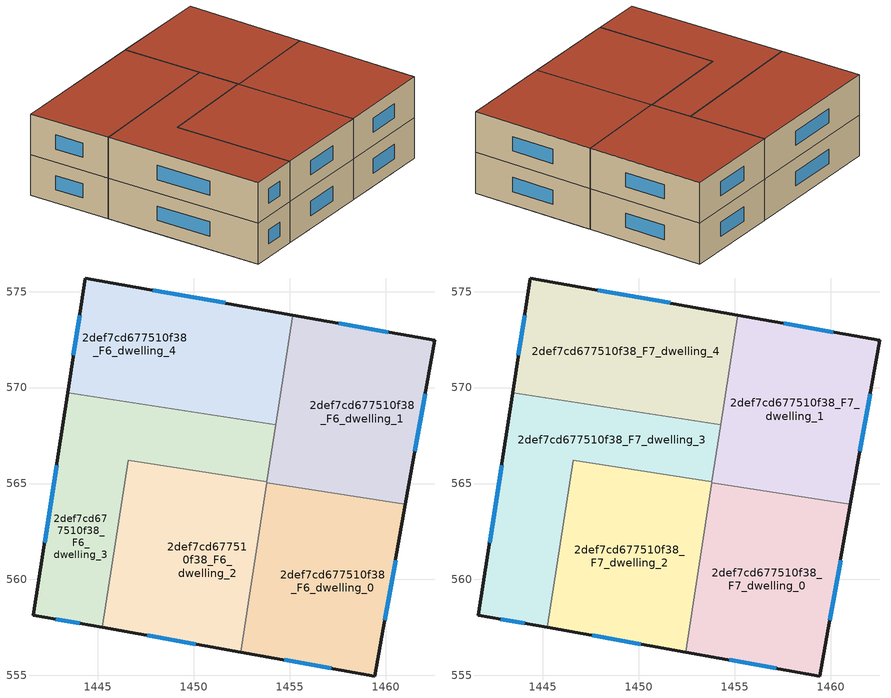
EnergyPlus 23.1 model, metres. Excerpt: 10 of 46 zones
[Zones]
2def7cd677510f38_F6_dwelling_0
 floor to 2def7cd677510f38_F5_dwelling_3 (EU_floor_Construction): 1461.01,563.77 1459.44,554.97 1453.48,556.03 1455.04,564.83 z18
 floor to 2def7cd677510f38_F5_dwelling_0 (EU_floor_Construction): 1461.03,563.92 1461.01,563.77 1454.97,564.84 1454.97,564.85 z18
 floor adiabatic (EU_floor_Construction): 1454.97,564.85 1454.97,564.84 1455.04,564.83 1453.48,556.03 1452.44,556.22 1453.8,565.04 z18
 wall outside (EU_wall_Construction): 1452.44,556.22 1459.44,554.97 1461.03,563.92 z18:21
 wall to 2def7cd677510f38_F6_dwelling_1 (EU_wall_Construction): 1461.03,563.92 1453.8,565.04 z18:21
 wall to 2def7cd677510f38_F6_dwelling_2 (EU_wall_Construction): 1453.8,565.04 1452.44,556.22 z18:21
 window (EU_Window_Construction): 1459.96,557.88 1460.52,561.01 / 1454.72,555.81 1457.16,555.38 z18.98:20.02
2def7cd677510f38_F6_dwelling_1
 floor to 2def7cd677510f38_F5_dwelling_0 (EU_floor_Construction): 1462.55,572.46 1461.03,563.92 1454.97,564.85 1456.52,573.54 z18
 floor to 2def7cd677510f38_F5_dwelling_1 (EU_floor_Construction): 1456.52,573.54 1454.97,564.85 1454.4,564.94 1453.81,565.05 1455.16,573.78 z18
 wall outside (EU_wall_Construction): 1461.03,563.92 1462.55,572.46 1455.16,573.78 z18:21
 wall to 2def7cd677510f38_F6_dwelling_4 (EU_wall_Construction): 1455.16,573.78 1454.27,568.05 z18:21
 wall to 2def7cd677510f38_F6_dwelling_3 (EU_wall_Construction): 1454.27,568.05 1453.81,565.08 z18:21
 wall to 2def7cd677510f38_F6_dwelling_2 (EU_wall_Construction): 1453.81,565.08 1453.8,565.04 z18:21
 window (EU_Window_Construction): 1461.53,566.7 1462.06,569.68 / 1460.15,572.89 1457.56,573.35 z18.98:20.02
2def7cd677510f38_F6_dwelling_2
 floor adiabatic (EU_floor_Construction): 1453.8,565.05 1452.44,556.22 1447.51,557.1 1449.06,565.82 1452.33,565.31 z18
 floor to 2def7cd677510f38_F5_dwelling_5 (EU_floor_Construction): 1449.06,565.82 1447.51,557.1 1445.24,557.5 1446.58,566.2 z18
 floor to 2def7cd677510f38_F5_dwelling_1 (EU_floor_Construction): 1453.81,565.08 1453.8,565.05 1452.33,565.31 z18
 wall outside (EU_wall_Construction): 1445.24,557.5 1452.44,556.22 z18:21
 wall to 2def7cd677510f38_F6_dwelling_3 (EU_wall_Construction): 1453.81,565.08 1446.58,566.2 1445.24,557.5 z18:21
 window (EU_Window_Construction): 1447.58,557.08 1450.1,556.64 z18.98:20.02
2def7cd677510f38_F6_dwelling_3
 floor to 2def7cd677510f38_F5_dwelling_5 (EU_floor_Construction): 1449.07,565.89 1449.06,565.82 1446.58,566.2 1445.24,557.5 1441.64,558.14 1443.01,566.97 z18
 floor to 2def7cd677510f38_F5_dwelling_2 (EU_floor_Construction): 1449.45,568.8 1448.94,565.92 1443.01,566.97 1443.43,569.73 z18
 floor to 2def7cd677510f38_F5_dwelling_1 (EU_floor_Construction): 1454.27,568.05 1453.81,565.08 1452.33,565.31 1448.94,565.92 1449.45,568.8 z18
 floor adiabatic (EU_floor_Construction): 1452.33,565.31 1449.06,565.82 1449.07,565.89 z18
 wall outside (EU_wall_Construction): 1443.43,569.73 1441.64,558.14 1445.24,557.5 z18:21
 wall to 2def7cd677510f38_F6_dwelling_4 (EU_wall_Construction): 1454.27,568.05 1443.43,569.73 z18:21
 window (EU_Window_Construction): 1442.81,557.93 1444.07,557.71 / 1442.85,565.96 1442.23,561.91 z18.98:20.02
2def7cd677510f38_F6_dwelling_4
 floor to 2def7cd677510f38_F5_dwelling_1 (EU_floor_Construction): 1455.16,573.78 1454.27,568.05 1449.45,568.8 1450.49,574.62 z18
 floor to 2def7cd677510f38_F5_dwelling_2 (EU_floor_Construction): 1450.49,574.62 1449.45,568.8 1443.43,569.73 1444.35,575.71 z18
 wall outside (EU_wall_Construction): 1455.16,573.78 1444.35,575.71 1443.43,569.73 z18:21
 window (EU_Window_Construction): 1444.05,573.77 1443.73,571.68 / 1451.64,574.41 1447.87,575.08 z18.98:20.02
2def7cd677510f38_F7_dwelling_0
 floor to 2def7cd677510f38_F6_dwelling_0 (EU_floor_Construction): 1461.03,563.92 1459.44,554.97 1452.44,556.22 1453.8,565.04 z21
 wall outside (EU_wall_Construction): 1452.44,556.22 1459.44,554.97 1461.03,563.92 z21:24
 wall to 2def7cd677510f38_F7_dwelling_1 (EU_wall_Construction): 1461.03,563.92 1453.8,565.04 z21:24
 wall to 2def7cd677510f38_F7_dwelling_2 (EU_wall_Construction): 1453.8,565.04 1452.44,556.22 z21:24
 window (EU_Window_Construction): 1459.96,557.88 1460.52,561.01 / 1454.72,555.81 1457.16,555.38 z21.98:23.02
 roof outside (EU_roof_Construction): 1459.44,554.97 1461.03,563.92 1453.8,565.04 1452.44,556.22 z24
2def7cd677510f38_F7_dwelling_1
 floor to 2def7cd677510f38_F6_dwelling_1 (EU_floor_Construction): 1462.55,572.46 1461.03,563.92 1453.8,565.04 1455.16,573.78 z21
 wall outside (EU_wall_Construction): 1461.03,563.92 1462.55,572.46 1455.16,573.78 z21:24
 wall to 2def7cd677510f38_F7_dwelling_4 (EU_wall_Construction): 1455.16,573.78 1454.27,568.05 z21:24
 wall to 2def7cd677510f38_F7_dwelling_3 (EU_wall_Construction): 1454.27,568.05 1453.81,565.08 z21:24
 wall to 2def7cd677510f38_F7_dwelling_2 (EU_wall_Construction): 1453.81,565.08 1453.8,565.04 z21:24
 window (EU_Window_Construction): 1461.53,566.7 1462.06,569.68 / 1460.15,572.89 1457.56,573.35 z21.98:23.02
 roof outside (EU_roof_Construction): 1461.03,563.92 1462.55,572.46 1455.16,573.78 1453.8,565.04 z24
2def7cd677510f38_F7_dwelling_2
 floor to 2def7cd677510f38_F6_dwelling_2 (EU_floor_Construction): 1453.81,565.08 1452.44,556.22 1445.24,557.5 1446.58,566.2 z21
 wall outside (EU_wall_Construction): 1445.24,557.5 1452.44,556.22 z21:24
 wall to 2def7cd677510f38_F7_dwelling_3 (EU_wall_Construction): 1453.81,565.08 1446.58,566.2 1445.24,557.5 z21:24
 window (EU_Window_Construction): 1447.58,557.08 1450.1,556.64 z21.98:23.02
 roof outside (EU_roof_Construction): 1452.44,556.22 1453.81,565.08 1446.58,566.2 1445.24,557.5 z24
2def7cd677510f38_F7_dwelling_3
 floor to 2def7cd677510f38_F6_dwelling_3 (EU_floor_Construction): 1454.27,568.05 1453.81,565.08 1446.58,566.2 1445.24,557.5 1441.64,558.14 1443.43,569.73 z21
 wall outside (EU_wall_Construction): 1443.43,569.73 1441.64,558.14 1445.24,557.5 z21:24
 wall to 2def7cd677510f38_F7_dwelling_4 (EU_wall_Construction): 1454.27,568.05 1443.43,569.73 z21:24
 window (EU_Window_Construction): 1442.81,557.93 1444.07,557.71 / 1442.85,565.96 1442.23,561.91 z21.98:23.02
 roof outside (EU_roof_Construction): 1453.81,565.08 1454.27,568.05 1443.43,569.73 1441.64,558.14 1445.24,557.5 1446.58,566.2 z24
2def7cd677510f38_F7_dwelling_4
 floor to 2def7cd677510f38_F6_dwelling_4 (EU_floor_Construction): 1455.16,573.78 1454.27,568.05 1443.43,569.73 1444.35,575.71 z21
 wall outside (EU_wall_Construction): 1455.16,573.78 1444.35,575.71 1443.43,569.73 z21:24
 window (EU_Window_Construction): 1444.05,573.77 1443.73,571.68 / 1451.64,574.41 1447.87,575.08 z21.98:23.02
 roof outside (EU_roof_Construction): 1454.27,568.05 1455.16,573.78 1444.35,575.71 1443.43,569.73 z24
[Building]
EU S2 Campaign: North Axis=0; Terrain=City; Solar Distribution=FullExterior
[Site:Location]
Bologna: Latitude=44.5; Longitude=11.25; Time Zone=1; Elevation=37
[SizingPeriod:WeatherFileDays]
AnnualSizingPeriod: Begin Month=1; Begin Day of Month=1; End Month=12; End Day of Month=31; Day of Week for Start Day=Monday; Use Weather File Daylight Saving Period=No; Use Weather File Rain and Snow Indicators=No
[MATERIAL]
EU_InternalMass_Material: Roughness=MediumRough; Thickness=0.1; Conductivity=1; Density=1800; Specific Heat=900; Thermal Absorptance=0.9; Solar Absorptance=0.7; Visible Absorptance=0.7
[MATERIAL:NOMASS] Roughness=MediumRough; Thermal Absorptance=0.9; Solar Absorptance=0.7; Visible Absorptance=0.7
Name | Thermal Resistance
EU_wall_NoMass | 0.905828
EU_roof_NoMass | 0.37593
EU_floor_NoMass | 0.67114
[WINDOWMATERIAL:SIMPLEGLAZINGSYSTEM]
EU_Window_SimpleGlazing: UFactor=4.52486; Solar Heat Gain Coefficient=0.85; Visible Transmittance=0.85
[CONSTRUCTION]
EU_wall_Construction: EU_wall_NoMass
EU_roof_Construction: EU_roof_NoMass
EU_floor_Construction: EU_floor_NoMass
EU_Window_Construction: EU_Window_SimpleGlazing
EU_InternalMass_Construction: EU_InternalMass_Material
[ZONE] Type=1; Multiplier=1; Ceiling Height=autocalculate; Floor Area=autocalculate; Part of Total Floor Area=Yes
Name | Volume
2def7cd677510f38_F6_dwelling_0; 2def7cd677510f38_F7_dwelling_0 | 194.903
2def7cd677510f38_F6_dwelling_1; 2def7cd677510f38_F7_dwelling_1 | 194.912
2def7cd677510f38_F6_dwelling_2; 2def7cd677510f38_F7_dwelling_2; 2def7cd677510f38_F6_dwelling_3; 2def7cd677510f38_F7_dwelling_3 | 194.9
2def7cd677510f38_F6_dwelling_4; 2def7cd677510f38_F7_dwelling_4 | 194.908
[INTERNALMASS] Construction=EU_InternalMass_Construction
Name | Zone or ZoneList | Surface Area
2def7cd677510f38_F6_dwelling_0_EU_InternalMass | 2def7cd677510f38_F6_dwelling_0 | 64.9693
2def7cd677510f38_F6_dwelling_1_EU_InternalMass | 2def7cd677510f38_F6_dwelling_1 | 64.9704
2def7cd677510f38_F6_dwelling_2_EU_InternalMass | 2def7cd677510f38_F6_dwelling_2 | 64.9663
2def7cd677510f38_F6_dwelling_3_EU_InternalMass | 2def7cd677510f38_F6_dwelling_3 | 64.9664
2def7cd677510f38_F6_dwelling_4_EU_InternalMass | 2def7cd677510f38_F6_dwelling_4 | 64.968
2def7cd677510f38_F7_dwelling_0_EU_InternalMass | 2def7cd677510f38_F7_dwelling_0 | 64.9693
2def7cd677510f38_F7_dwelling_1_EU_InternalMass | 2def7cd677510f38_F7_dwelling_1 | 64.9704
2def7cd677510f38_F7_dwelling_2_EU_InternalMass | 2def7cd677510f38_F7_dwelling_2 | 64.9663
2def7cd677510f38_F7_dwelling_3_EU_InternalMass | 2def7cd677510f38_F7_dwelling_3 | 64.9664
2def7cd677510f38_F7_dwelling_4_EU_InternalMass | 2def7cd677510f38_F7_dwelling_4 | 64.968
[OTHEREQUIPMENT] Fuel Type=Electricity; Design Level Calculation Method=Watts/Area; Power per Zone Floor Area=1; Fraction Latent=0; Fraction Radiant=0; Fraction Lost=0; Carbon Dioxide Generation Rate=0; EndUse Subcategory=EU_Step8_InternalGains
Name | Zone or ZoneList or Space or SpaceList | Schedule
EU_Step8_InternalGain_2def7cd677510f38_F6_dwelling_0_f000 | 2def7cd677510f38_F6_dwelling_0 | EU_Step8_GainSchedule_2def7cd677510f38_F6_dwelling_0_f000
EU_Step8_InternalGain_2def7cd677510f38_F6_dwelling_1_f000 | 2def7cd677510f38_F6_dwelling_1 | EU_Step8_GainSchedule_2def7cd677510f38_F6_dwelling_1_f000
EU_Step8_InternalGain_2def7cd677510f38_F6_dwelling_2_f000 | 2def7cd677510f38_F6_dwelling_2 | EU_Step8_GainSchedule_2def7cd677510f38_F6_dwelling_2_f000
EU_Step8_InternalGain_2def7cd677510f38_F6_dwelling_3_f000 | 2def7cd677510f38_F6_dwelling_3 | EU_Step8_GainSchedule_2def7cd677510f38_F6_dwelling_3_f000
EU_Step8_InternalGain_2def7cd677510f38_F6_dwelling_4_f000 | 2def7cd677510f38_F6_dwelling_4 | EU_Step8_GainSchedule_2def7cd677510f38_F6_dwelling_4_f000
EU_Step8_InternalGain_2def7cd677510f38_F7_dwelling_0_f000 | 2def7cd677510f38_F7_dwelling_0 | EU_Step8_GainSchedule_2def7cd677510f38_F7_dwelling_0_f000
EU_Step8_InternalGain_2def7cd677510f38_F7_dwelling_1_f000 | 2def7cd677510f38_F7_dwelling_1 | EU_Step8_GainSchedule_2def7cd677510f38_F7_dwelling_1_f000
EU_Step8_InternalGain_2def7cd677510f38_F7_dwelling_2_f000 | 2def7cd677510f38_F7_dwelling_2 | EU_Step8_GainSchedule_2def7cd677510f38_F7_dwelling_2_f000
EU_Step8_InternalGain_2def7cd677510f38_F7_dwelling_3_f000 | 2def7cd677510f38_F7_dwelling_3 | EU_Step8_GainSchedule_2def7cd677510f38_F7_dwelling_3_f000
EU_Step8_InternalGain_2def7cd677510f38_F7_dwelling_4_f000 | 2def7cd677510f38_F7_dwelling_4 | EU_Step8_GainSchedule_2def7cd677510f38_F7_dwelling_4_f000
[ZONEVENTILATION:DESIGNFLOWRATE] Schedule=EU_AlwaysOn; Design Flow Rate Calculation Method=AirChanges/Hour; Air Changes per Hour=0.73129; Ventilation Type=Natural; Fan Pressure Rise=0; Fan Total Efficiency=1; Constant Term Coefficient=1; Temperature Term Coefficient=0; Velocity Term Coefficient=0; Velocity Squared Term Coefficient=0; Minimum Indoor Temperature=-100; Maximum Indoor Temperature=100; Delta Temperature=-100; Minimum Outdoor Temperature=-100; Maximum Outdoor Temperature=100; Maximum Wind Speed=40
Name | Zone or ZoneList or Space or SpaceList
EU_ConstantAir_2def7cd677510f38_F6_dwelling_0 | 2def7cd677510f38_F6_dwelling_0
EU_ConstantAir_2def7cd677510f38_F6_dwelling_1 | 2def7cd677510f38_F6_dwelling_1
EU_ConstantAir_2def7cd677510f38_F6_dwelling_2 | 2def7cd677510f38_F6_dwelling_2
EU_ConstantAir_2def7cd677510f38_F6_dwelling_3 | 2def7cd677510f38_F6_dwelling_3
EU_ConstantAir_2def7cd677510f38_F6_dwelling_4 | 2def7cd677510f38_F6_dwelling_4
EU_ConstantAir_2def7cd677510f38_F7_dwelling_0 | 2def7cd677510f38_F7_dwelling_0
EU_ConstantAir_2def7cd677510f38_F7_dwelling_1 | 2def7cd677510f38_F7_dwelling_1
EU_ConstantAir_2def7cd677510f38_F7_dwelling_2 | 2def7cd677510f38_F7_dwelling_2
EU_ConstantAir_2def7cd677510f38_F7_dwelling_3 | 2def7cd677510f38_F7_dwelling_3
EU_ConstantAir_2def7cd677510f38_F7_dwelling_4 | 2def7cd677510f38_F7_dwelling_4
[HVACTEMPLATE:THERMOSTAT] Constant Heating Setpoint=20; Constant Cooling Setpoint=50
EU_HeatOnly_2def7cd677510f38_F0_dwelling_0; EU_HeatOnly_2def7cd677510f38_F0_dwelling_1; EU_HeatOnly_2def7cd677510f38_F0_dwelling_2; EU_HeatOnly_2def7cd677510f38_F0_dwelling_3; EU_HeatOnly_2def7cd677510f38_F0_dwelling_4; EU_HeatOnly_2def7cd677510f38_F0_dwelling_5; EU_HeatOnly_2def7cd677510f38_F1_dwelling_0; EU_HeatOnly_2def7cd677510f38_F1_dwelling_1; EU_HeatOnly_2def7cd677510f38_F1_dwelling_2; EU_HeatOnly_2def7cd677510f38_F1_dwelling_3; EU_HeatOnly_2def7cd677510f38_F1_dwelling_4; EU_HeatOnly_2def7cd677510f38_F1_dwelling_5; EU_HeatOnly_2def7cd677510f38_F2_dwelling_0; EU_HeatOnly_2def7cd677510f38_F2_dwelling_1; EU_HeatOnly_2def7cd677510f38_F2_dwelling_2; EU_HeatOnly_2def7cd677510f38_F2_dwelling_3; EU_HeatOnly_2def7cd677510f38_F2_dwelling_4; EU_HeatOnly_2def7cd677510f38_F2_dwelling_5; EU_HeatOnly_2def7cd677510f38_F3_dwelling_0; EU_HeatOnly_2def7cd677510f38_F3_dwelling_1; EU_HeatOnly_2def7cd677510f38_F3_dwelling_2; EU_HeatOnly_2def7cd677510f38_F3_dwelling_3; EU_HeatOnly_2def7cd677510f38_F3_dwelling_4; EU_HeatOnly_2def7cd677510f38_F3_dwelling_5; EU_HeatOnly_2def7cd677510f38_F4_dwelling_0; EU_HeatOnly_2def7cd677510f38_F4_dwelling_1; EU_HeatOnly_2def7cd677510f38_F4_dwelling_2; EU_HeatOnly_2def7cd677510f38_F4_dwelling_3; EU_HeatOnly_2def7cd677510f38_F4_dwelling_4; EU_HeatOnly_2def7cd677510f38_F4_dwelling_5; EU_HeatOnly_2def7cd677510f38_F5_dwelling_0; EU_HeatOnly_2def7cd677510f38_F5_dwelling_1; EU_HeatOnly_2def7cd677510f38_F5_dwelling_2; EU_HeatOnly_2def7cd677510f38_F5_dwelling_3; EU_HeatOnly_2def7cd677510f38_F5_dwelling_4; EU_HeatOnly_2def7cd677510f38_F5_dwelling_5; EU_HeatOnly_2def7cd677510f38_F6_dwelling_0; EU_HeatOnly_2def7cd677510f38_F6_dwelling_1; EU_HeatOnly_2def7cd677510f38_F6_dwelling_2; EU_HeatOnly_2def7cd677510f38_F6_dwelling_3; EU_HeatOnly_2def7cd677510f38_F6_dwelling_4; EU_HeatOnly_2def7cd677510f38_F7_dwelling_0; EU_HeatOnly_2def7cd677510f38_F7_dwelling_1; EU_HeatOnly_2def7cd677510f38_F7_dwelling_2; EU_HeatOnly_2def7cd677510f38_F7_dwelling_3; EU_HeatOnly_2def7cd677510f38_F7_dwelling_4
[HVACTEMPLATE:ZONE:IDEALLOADSAIRSYSTEM] System Availability Schedule=EU_AlwaysOn; Maximum Heating Supply Air Temperature=50; Minimum Cooling Supply Air Temperature=13; Maximum Heating Supply Air Humidity Ratio=0.0156; Minimum Cooling Supply Air Humidity Ratio=0.0077; Heating Limit=NoLimit; Cooling Limit=NoLimit; Heating Availability Schedule=EU_AlwaysOn; Cooling Availability Schedule=EU_CoolingOff; Dehumidification Control Type=ConstantSensibleHeatRatio; Cooling Sensible Heat Ratio=0.7; Dehumidification Setpoint=60; Humidification Control Type=None; Humidification Setpoint=30; Outdoor Air Method=None; Outdoor Air Flow Rate per Person=0.00944; Outdoor Air Flow Rate per Zone Floor Area=0; Outdoor Air Flow Rate per Zone=0; Demand Controlled Ventilation Type=None; Outdoor Air Economizer Type=NoEconomizer; Heat Recovery Type=None; Sensible Heat Recovery Effectiveness=0.7; Latent Heat Recovery Effectiveness=0.65
Name | Template Thermostat
2def7cd677510f38_F6_dwelling_0 | EU_HeatOnly_2def7cd677510f38_F6_dwelling_0
2def7cd677510f38_F6_dwelling_1 | EU_HeatOnly_2def7cd677510f38_F6_dwelling_1
2def7cd677510f38_F6_dwelling_2 | EU_HeatOnly_2def7cd677510f38_F6_dwelling_2
2def7cd677510f38_F6_dwelling_3 | EU_HeatOnly_2def7cd677510f38_F6_dwelling_3
2def7cd677510f38_F6_dwelling_4 | EU_HeatOnly_2def7cd677510f38_F6_dwelling_4
2def7cd677510f38_F7_dwelling_0 | EU_HeatOnly_2def7cd677510f38_F7_dwelling_0
2def7cd677510f38_F7_dwelling_1 | EU_HeatOnly_2def7cd677510f38_F7_dwelling_1
2def7cd677510f38_F7_dwelling_2 | EU_HeatOnly_2def7cd677510f38_F7_dwelling_2
2def7cd677510f38_F7_dwelling_3 | EU_HeatOnly_2def7cd677510f38_F7_dwelling_3
2def7cd677510f38_F7_dwelling_4 | EU_HeatOnly_2def7cd677510f38_F7_dwelling_4
[SIZING:ZONE] Zone Cooling Design Supply Air Temperature Input Method=SupplyAirTemperature; Zone Cooling Design Supply Air Temperature=13; Zone Heating Design Supply Air Temperature Input Method=SupplyAirTemperature; Zone Heating Design Supply Air Temperature=50; Zone Cooling Design Supply Air Humidity Ratio=0.008; Zone Heating Design Supply Air Humidity Ratio=0.008; Cooling Design Air Flow Method=DesignDay; Cooling Design Air Flow Rate=0; Cooling Minimum Air Flow per Zone Floor Area=0.000762; Cooling Minimum Air Flow=0; Cooling Minimum Air Flow Fraction=0.2; Heating Design Air Flow Method=DesignDay; Heating Design Air Flow Rate=0; Heating Maximum Air Flow per Zone Floor Area=0.002032; Heating Maximum Air Flow=0.141576; Heating Maximum Air Flow Fraction=0.3; Account for Dedicated Outdoor Air System=No; Dedicated Outdoor Air System Control Strategy=NeutralSupplyAir; Dedicated Outdoor Air Low Setpoint Temperature for Design=autosize; Dedicated Outdoor Air High Setpoint Temperature for Design=autosize; Zone Load Sizing Method=Sensible Load Only No Latent Load; Zone Latent Cooling Design Supply Air Humidity Ratio Input Method=HumidityRatioDifference; Zone Cooling Design Supply Air Humidity Ratio Difference=0.005; Zone Latent Heating Design Supply Air Humidity Ratio Input Method=HumidityRatioDifference; Zone Humidification Design Supply Air Humidity Ratio Difference=0.005
2def7cd677510f38_F6_dwelling_0; 2def7cd677510f38_F6_dwelling_1; 2def7cd677510f38_F6_dwelling_2; 2def7cd677510f38_F6_dwelling_3; 2def7cd677510f38_F6_dwelling_4; 2def7cd677510f38_F7_dwelling_0; 2def7cd677510f38_F7_dwelling_1; 2def7cd677510f38_F7_dwelling_2; 2def7cd677510f38_F7_dwelling_3; 2def7cd677510f38_F7_dwelling_4
[SCHEDULE:CONSTANT]
Name | Hourly Value
EU_AlwaysOn | 1
EU_CoolingOff | 0
[SCHEDULE:FILE] Column Number=1; Rows to Skip at Top=0; Number of Hours of Data=8760; Column Separator=Comma; Interpolate to Timestep=No; Minutes per Item=60; Adjust Schedule for Daylight Savings=Yes
Name | File
EU_Step8_GainSchedule_2def7cd677510f38_F6_dwelling_0_f000 | ../../schedules/2def7cd677510f38/2def7cd677510f38_F6_dwelling_0_f000_gain.csv
EU_Step8_GainSchedule_2def7cd677510f38_F6_dwelling_1_f000 | ../../schedules/2def7cd677510f38/2def7cd677510f38_F6_dwelling_1_f000_gain.csv
EU_Step8_GainSchedule_2def7cd677510f38_F6_dwelling_2_f000 | ../../schedules/2def7cd677510f38/2def7cd677510f38_F6_dwelling_2_f000_gain.csv
EU_Step8_GainSchedule_2def7cd677510f38_F6_dwelling_3_f000 | ../../schedules/2def7cd677510f38/2def7cd677510f38_F6_dwelling_3_f000_gain.csv
EU_Step8_GainSchedule_2def7cd677510f38_F6_dwelling_4_f000 | ../../schedules/2def7cd677510f38/2def7cd677510f38_F6_dwelling_4_f000_gain.csv
EU_Step8_GainSchedule_2def7cd677510f38_F7_dwelling_0_f000 | ../../schedules/2def7cd677510f38/2def7cd677510f38_F7_dwelling_0_f000_gain.csv
EU_Step8_GainSchedule_2def7cd677510f38_F7_dwelling_1_f000 | ../../schedules/2def7cd677510f38/2def7cd677510f38_F7_dwelling_1_f000_gain.csv
EU_Step8_GainSchedule_2def7cd677510f38_F7_dwelling_2_f000 | ../../schedules/2def7cd677510f38/2def7cd677510f38_F7_dwelling_2_f000_gain.csv
EU_Step8_GainSchedule_2def7cd677510f38_F7_dwelling_3_f000 | ../../schedules/2def7cd677510f38/2def7cd677510f38_F7_dwelling_3_f000_gain.csv
EU_Step8_GainSchedule_2def7cd677510f38_F7_dwelling_4_f000 | ../../schedules/2def7cd677510f38/2def7cd677510f38_F7_dwelling_4_f000_gain.csv
